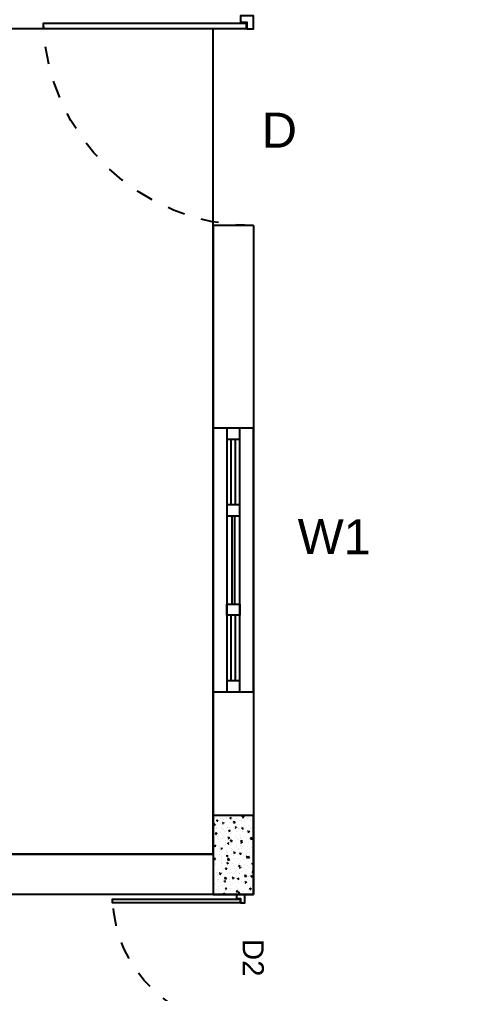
# Model space of a CAD drawing. Header units: metres. Extents: x 0 to 2048, y 111 to 219.
# Drawn here: x 1844.14 to 1846.78, y 152.55 to 158.09 of the extents above; entities that cross this region are included whole.
import ezdxf

# ---------------------------------------------------------------- set-up
doc = ezdxf.new("R2010")
doc.units = ezdxf.units.M
doc.header["$LTSCALE"] = 0.5
doc.header["$MEASUREMENT"] = 0
doc.header["$PDMODE"] = 3
doc.linetypes.add('CONTIN', pattern=[0])
doc.linetypes.add('HIDDEN2', pattern=[0.1875, 0.125, -0.0625])
doc.layers.add('BLK_1_FLR_0_REGULAR_ROOM_1', color=3, linetype='Continuous')
doc.layers.add('layout bou', color=1, linetype='Continuous', lineweight=60)
doc.layers.add('layout bou @ 1', color=1, linetype='Continuous', lineweight=60)
doc.styles.add('200LT_M', font='arial.ttf', dxfattribs={"height": 0.15})
doc.styles.add('PATTA & SITE', font='arial.ttf', dxfattribs={"height": 1.5})
doc.styles.get("Standard").update_dxf_attribs({"font": ''})
doc.styles.get('Standard').set_extended_font_data('Arial Black')
doc.dimstyles.new('Building Arrow', dxfattribs={"dimscale": 0, "dimtxt": 1, "dimasz": 1, "dimexe": 0.18, "dimexo": 0.0625, "dimgap": 0.09, "dimtad": 0, "dimdec": 1, "dimzin": 0, "dimdsep": 46, "dimtxsty": 'Standard', "dimcen": 0.09, "dimse1": 1, "dimse2": 1, "dimclrt": 7, "dimadec": 1, "dimazin": 0, "dimtfac": 1, "dimtdec": 1, "dimtofl": 0, "dimtmove": 0, "dimatfit": 3, "dimfxl": 0, "dimtolj": 1, "dimtzin": 0, "dimarcsym": 0})

# ---------------------------------------------------------------- blocks, each defined once
blk = doc.blocks.new('*D4')
at = {"layer": 'Defpoints', "color": 0, "lineweight": -3}
for p in [(1730.1741, 160.2208), (1730.1741, 160.2208), (1916.2515, 130.4545)]:
    blk.add_point(p, dxfattribs=at)
at = {"layer": 'layout bou', "color": 0, "lineweight": -2}
for p, q in [((1731.1615, 160.0628), (1821.1248, 145.6716)), ((1915.2641, 130.6124), (1825.3008, 145.0036))]:
    blk.add_line(p, q, dxfattribs=at)
at = {"layer": 'layout bou', "color": 0, "lineweight": -3}
for points in [[(1731.1879, 160.2274), (1731.1352, 159.8982), (1730.1741, 160.2208)], [(1915.2904, 130.777), (1915.2378, 130.4478), (1916.2515, 130.4545)]]:
    blk.add_solid(points, dxfattribs=at)
at = {"layer": 'layout bou', "color": 7, "lineweight": 15, "insert": (1823.2128, 145.3376), "char_height": 1, "attachment_point": 5, "rotation": 350.9115}
blk.add_mtext('\\A1;188.4', dxfattribs=at)
blk = doc.blocks.new('*D9')
at = {"layer": 'Defpoints', "color": 0, "lineweight": -3}
for p in [(1764.1257, 208.0316), (1764.1257, 208.0316), (1929.9765, 145.7045)]:
    blk.add_point(p, dxfattribs=at)
at = {"layer": 'layout bou', "color": 0, "lineweight": -2}
for p, q in [((1765.0618, 207.6799), (1845.0867, 177.6063)), ((1929.0405, 146.0562), (1849.0155, 176.1298))]:
    blk.add_line(p, q, dxfattribs=at)
at = {"layer": 'layout bou', "color": 0, "lineweight": -3}
for points in [[(1765.1204, 207.8359), (1765.0031, 207.5239), (1764.1257, 208.0316)], [(1929.0991, 146.2122), (1928.9818, 145.9002), (1929.9765, 145.7045)]]:
    blk.add_solid(points, dxfattribs=at)
at = {"layer": 'layout bou', "color": 7, "lineweight": 15, "insert": (1847.0511, 176.868), "char_height": 1, "attachment_point": 5, "rotation": 339.4036}
blk.add_mtext('\\A1;177.2', dxfattribs=at)

msp = doc.modelspace()

# ---------------------------------------------------------------- linework, layer by layer
at = {"color": 0, "lineweight": -3}
for p, q in [((1845.46887, 156.92084), (1845.23887, 156.92084)), ((1845.46887, 156.92084), (1845.46887, 153.11467)), ((1845.23887, 153.34467), (1840.13887, 153.34467)), ((1845.46887, 153.11467), (1839.30887, 153.11467))]:
    msp.add_line(p, q, dxfattribs=at)
at = {"lineweight": -3}
for p, q in [((1845.23887, 155.76775, 0), (1845.23887, 154.26775)), ((1845.34142, 155.33222, 0), (1845.34142, 155.70553, 0)), ((1845.36631, 155.33222, 0), (1845.36631, 155.70553, 0)), ((1845.34762, 154.7655, 0), (1845.34762, 155.27, 0)), ((1845.36255, 154.7655, 0), (1845.36255, 155.27, 0)), ((1845.34142, 154.32997, 0), (1845.34142, 154.70328, 0)), ((1845.36631, 154.32997, 0), (1845.36631, 154.70328, 0)), ((1845.24616, 153.54892), (1845.24616, 153.54892)), ((1845.24626, 153.56174), (1845.24626, 153.56174)), ((1845.24988, 153.54765), (1845.24988, 153.54765)), ((1845.25429, 153.55057), (1845.25429, 153.55057)), ((1845.26084, 153.53874), (1845.26032, 153.53276)), ((1845.26032, 153.53276), (1845.26658, 153.53392)), ((1845.26084, 153.53874), (1845.26659, 153.53392)), ((1845.28317, 153.54643), (1845.28317, 153.54643)), ((1845.29044, 153.5493), (1845.29044, 153.5493)), ((1845.29709, 153.54184), (1845.29709, 153.54184)), ((1845.31312, 153.55275), (1845.31312, 153.55275)), ((1845.31646, 153.54522), (1845.31646, 153.54522)), ((1845.33606, 153.55261), (1845.33554, 153.54663)), ((1845.33554, 153.54664), (1845.3418, 153.5478)), ((1845.33606, 153.55261), (1845.34181, 153.54779)), ((1845.34975, 153.544), (1845.34975, 153.544)), ((1845.35647, 153.53252), (1845.35509, 153.52363)), ((1845.3568, 153.53221), (1845.36492, 153.52442)), ((1845.36101, 153.55984), (1845.36101, 153.55984)), ((1845.37279, 153.54862), (1845.37279, 153.54862)), ((1845.38304, 153.54278), (1845.38304, 153.54278)), ((1845.38785, 153.53477), (1845.38785, 153.53477)), ((1845.40045, 153.53353), (1845.40045, 153.53353)), ((1845.40128, 153.55586), (1845.40128, 153.55586)), ((1845.40862, 153.55978), (1845.40526, 153.5548)), ((1845.40526, 153.55481), (1845.4113, 153.55278)), ((1845.40862, 153.55978), (1845.4113, 153.55278)), ((1845.41075, 153.56051), (1845.41702, 153.56167)), ((1845.41112, 153.56467), (1845.41076, 153.56051)), ((1845.41344, 153.56467), (1845.41703, 153.56167)), ((1845.41633, 153.54157), (1845.41633, 153.54157)), ((1845.4349, 153.5451), (1845.4349, 153.5451)), ((1845.43975, 153.55246), (1845.43975, 153.55246)), ((1845.44962, 153.54035), (1845.44962, 153.54035)), ((1845.45238, 153.53638), (1845.45238, 153.53638)), ((1845.24251, 153.51926), (1845.24113, 153.51037)), ((1845.24113, 153.51037), (1845.25063, 153.51148)), ((1845.24284, 153.51895), (1845.25096, 153.51116)), ((1845.24401, 153.50835), (1845.24401, 153.50835)), ((1845.25617, 153.4906), (1845.25617, 153.4906)), ((1845.25629, 153.49714), (1845.25629, 153.49714)), ((1845.25928, 153.5127), (1845.25928, 153.5127)), ((1845.28366, 153.52076), (1845.28366, 153.52076)), ((1845.28958, 153.49592), (1845.28958, 153.49592)), ((1845.29117, 153.52879), (1845.29117, 153.52879)), ((1845.29584, 153.52442), (1845.29248, 153.51944)), ((1845.29248, 153.51945), (1845.29853, 153.51742)), ((1845.29373, 153.52427), (1845.29373, 153.52427)), ((1845.29484, 153.48846), (1845.29484, 153.48846)), ((1845.29584, 153.52442), (1845.29853, 153.51742)), ((1845.29872, 153.48639), (1845.29872, 153.48639)), ((1845.32287, 153.49471), (1845.32287, 153.49471)), ((1845.32313, 153.49443), (1845.32313, 153.49443)), ((1845.32979, 153.48089), (1845.32926, 153.47491)), ((1845.32979, 153.48089), (1845.33553, 153.47606)), ((1845.32988, 153.52299), (1845.32988, 153.52299)), ((1845.33317, 153.49796), (1845.33317, 153.49796)), ((1845.34819, 153.52237), (1845.34819, 153.52237)), ((1845.3551, 153.52363), (1845.3646, 153.52474)), ((1845.35615, 153.49349), (1845.35615, 153.49349)), ((1845.36835, 153.50009), (1845.365, 153.49511)), ((1845.365, 153.49512), (1845.37104, 153.49309)), ((1845.36835, 153.50009), (1845.37104, 153.49309)), ((1845.36932, 153.49669), (1845.36932, 153.49669)), ((1845.3828, 153.4903), (1845.3828, 153.4903)), ((1845.38559, 153.48139), (1845.38559, 153.48139)), ((1845.38944, 153.49227), (1845.38944, 153.49227)), ((1845.39902, 153.50247), (1845.39902, 153.50247)), ((1845.40501, 153.49476), (1845.40448, 153.48878)), ((1845.40448, 153.48879), (1845.41075, 153.48994)), ((1845.40501, 153.49476), (1845.41075, 153.48994)), ((1845.4178, 153.52849), (1845.4178, 153.52849)), ((1845.42273, 153.49106), (1845.42273, 153.49106)), ((1845.43989, 153.50723), (1845.43989, 153.50723)), ((1845.44976, 153.49414), (1845.44976, 153.49414)), ((1845.45012, 153.483), (1845.45012, 153.483)), ((1845.45602, 153.48984), (1845.45602, 153.48984)), ((1845.24175, 153.45497), (1845.24175, 153.45497)), ((1845.25558, 153.46473), (1845.25222, 153.45975)), ((1845.25222, 153.45976), (1845.25827, 153.45773)), ((1845.25457, 153.46701), (1845.25404, 153.46103)), ((1845.25404, 153.46104), (1845.26031, 153.46219)), ((1845.25457, 153.46701), (1845.26031, 153.46219)), ((1845.25558, 153.46473), (1845.25826, 153.45773)), ((1845.26378, 153.4452), (1845.26378, 153.4452)), ((1845.26618, 153.43228), (1845.26618, 153.43228)), ((1845.26759, 153.44954), (1845.26759, 153.44954)), ((1845.27089, 153.42451), (1845.27089, 153.42451)), ((1845.2814, 153.46737), (1845.2814, 153.46737)), ((1845.29258, 153.43508), (1845.29258, 153.43508)), ((1845.29707, 153.44398), (1845.29707, 153.44398)), ((1845.30118, 153.47047), (1845.30118, 153.47047)), ((1845.30703, 153.42324), (1845.30703, 153.42324)), ((1845.32809, 153.4404), (1845.32474, 153.43542)), ((1845.32474, 153.43543), (1845.33078, 153.4334)), ((1845.32809, 153.4404), (1845.33078, 153.43339)), ((1845.32926, 153.47491), (1845.33553, 153.47607)), ((1845.33036, 153.44277), (1845.33036, 153.44277)), ((1845.33314, 153.43611), (1845.33314, 153.43611)), ((1845.33816, 153.46009), (1845.33816, 153.46009)), ((1845.33992, 153.4258), (1845.33854, 153.4169)), ((1845.34025, 153.42548), (1845.34837, 153.41769)), ((1845.34594, 153.46899), (1845.34594, 153.46899)), ((1845.36365, 153.44155), (1845.36365, 153.44155)), ((1845.37262, 153.47165), (1845.37262, 153.47165)), ((1845.3776, 153.43378), (1845.3776, 153.43378)), ((1845.38333, 153.42801), (1845.38333, 153.42801)), ((1845.39281, 153.43198), (1845.39281, 153.43198)), ((1845.39677, 153.44909), (1845.39677, 153.44909)), ((1845.39694, 153.44034), (1845.39694, 153.44034)), ((1845.39873, 153.42303), (1845.39821, 153.41706)), ((1845.39873, 153.42303), (1845.40448, 153.41821)), ((1845.40876, 153.47038), (1845.40876, 153.47038)), ((1845.41206, 153.44534), (1845.41206, 153.44534)), ((1845.42781, 153.47018), (1845.42781, 153.47018)), ((1845.43023, 153.43912), (1845.43023, 153.43912)), ((1845.44087, 153.47576), (1845.43751, 153.47078)), ((1845.43751, 153.47079), (1845.44356, 153.46876)), ((1845.44087, 153.47576), (1845.44356, 153.46875)), ((1845.44787, 153.42962), (1845.44787, 153.42962)), ((1845.4482, 153.44407), (1845.4482, 153.44407)), ((1845.45388, 153.43905), (1845.4525, 153.43016)), ((1845.45251, 153.43016), (1845.46201, 153.43127)), ((1845.45421, 153.43874), (1845.46233, 153.43095)), ((1845.45977, 153.43582), (1845.45977, 153.43582)), ((1845.46352, 153.4379), (1845.46352, 153.4379)), ((1845.23949, 153.40159), (1845.23949, 153.40159)), ((1845.24829, 153.39528), (1845.24777, 153.38931)), ((1845.24777, 153.38931), (1845.25403, 153.39047)), ((1845.24829, 153.39528), (1845.25404, 153.39046)), ((1845.27083, 153.39386), (1845.27083, 153.39386)), ((1845.27587, 153.38664), (1845.27587, 153.38664)), ((1845.27619, 153.37396), (1845.27619, 153.37396)), ((1845.27915, 153.41399), (1845.27915, 153.41399)), ((1845.28783, 153.38071), (1845.28447, 153.37573)), ((1845.28448, 153.37574), (1845.29052, 153.37371)), ((1845.28783, 153.38071), (1845.29052, 153.3737)), ((1845.29033, 153.38169), (1845.29033, 153.38169)), ((1845.30411, 153.39264), (1845.30411, 153.39264)), ((1845.31033, 153.3982), (1845.31033, 153.3982)), ((1845.31119, 153.41215), (1845.31119, 153.41215)), ((1845.32351, 153.40916), (1845.32299, 153.40318)), ((1845.32299, 153.40319), (1845.32925, 153.40434)), ((1845.32351, 153.40916), (1845.32926, 153.40434)), ((1845.3374, 153.39142), (1845.3374, 153.39142)), ((1845.33855, 153.41691), (1845.34804, 153.41801)), ((1845.34316, 153.37779), (1845.34316, 153.37779)), ((1845.34368, 153.4156), (1845.34368, 153.4156)), ((1845.34647, 153.39693), (1845.34647, 153.39693)), ((1845.34977, 153.3719), (1845.34977, 153.3719)), ((1845.37069, 153.39021), (1845.37069, 153.39021)), ((1845.38108, 153.37462), (1845.38108, 153.37462)), ((1845.38592, 153.37062), (1845.38592, 153.37062)), ((1845.39451, 153.39571), (1845.39451, 153.39571)), ((1845.40061, 153.41607), (1845.39725, 153.41109)), ((1845.39725, 153.4111), (1845.4033, 153.40907)), ((1845.3982, 153.41706), (1845.40447, 153.41822)), ((1845.40061, 153.41607), (1845.40329, 153.40906)), ((1845.40282, 153.37367), (1845.40282, 153.37367)), ((1845.40398, 153.38899), (1845.40398, 153.38899)), ((1845.41704, 153.40747), (1845.41704, 153.40747)), ((1845.43727, 153.38778), (1845.43727, 153.38778)), ((1845.43782, 153.41186), (1845.43782, 153.41186)), ((1845.44561, 153.37624), (1845.44561, 153.37624)), ((1845.4515, 153.41904), (1845.4515, 153.41904)), ((1845.45648, 153.38116), (1845.45648, 153.38116)), ((1845.24202, 153.32356), (1845.24149, 153.31758)), ((1845.24149, 153.31759), (1845.24776, 153.31874)), ((1845.24202, 153.32356), (1845.24776, 153.31874)), ((1845.24394, 153.34456), (1845.24394, 153.34456)), ((1845.24757, 153.32102), (1845.24421, 153.31604)), ((1845.24421, 153.31605), (1845.25026, 153.31402)), ((1845.24475, 153.34979), (1845.24475, 153.34979)), ((1845.24757, 153.32102), (1845.25026, 153.31401)), ((1845.24804, 153.32475), (1845.24804, 153.32475)), ((1845.27689, 153.36061), (1845.27689, 153.36061)), ((1845.27723, 153.34335), (1845.27723, 153.34335)), ((1845.28419, 153.32348), (1845.28419, 153.32348)), ((1845.2862, 153.31564), (1845.2862, 153.31564)), ((1845.28807, 153.32831), (1845.28807, 153.32831)), ((1845.31052, 153.34213), (1845.31052, 153.34213)), ((1845.31532, 153.36033), (1845.31532, 153.36033)), ((1845.31724, 153.33743), (1845.31671, 153.33146)), ((1845.31671, 153.33146), (1845.32298, 153.33262)), ((1845.31724, 153.33743), (1845.32298, 153.33261)), ((1845.3212, 153.35383), (1845.3212, 153.35383)), ((1845.32337, 153.31907), (1845.32199, 153.31018)), ((1845.32199, 153.31018), (1845.33149, 153.31129)), ((1845.3237, 153.31876), (1845.33182, 153.31097)), ((1845.34143, 153.36222), (1845.34143, 153.36222)), ((1845.34381, 153.34091), (1845.34381, 153.34091)), ((1845.35317, 153.31948), (1845.35317, 153.31948)), ((1845.35476, 153.33402), (1845.35476, 153.33402)), ((1845.36034, 153.35637), (1845.35699, 153.3514)), ((1845.35699, 153.3514), (1845.36303, 153.34938)), ((1845.36034, 153.35637), (1845.36303, 153.34937)), ((1845.3771, 153.3397), (1845.3771, 153.3397)), ((1845.37882, 153.32124), (1845.37882, 153.32124)), ((1845.38921, 153.34559), (1845.38921, 153.34559)), ((1845.39246, 153.35131), (1845.39193, 153.34533)), ((1845.39193, 153.34534), (1845.3982, 153.34649)), ((1845.39226, 153.34233), (1845.39226, 153.34233)), ((1845.39246, 153.35131), (1845.3982, 153.34649)), ((1845.41038, 153.33848), (1845.41038, 153.33848)), ((1845.41283, 153.31535), (1845.41283, 153.31535)), ((1845.42536, 153.34432), (1845.42536, 153.34432)), ((1845.42865, 153.31928), (1845.42865, 153.31928)), ((1845.43286, 153.33204), (1845.4295, 153.32707)), ((1845.42951, 153.32707), (1845.43555, 153.32505)), ((1845.43286, 153.33204), (1845.43555, 153.32504)), ((1845.43733, 153.33233), (1845.43595, 153.32344)), ((1845.43596, 153.32344), (1845.44546, 153.32455)), ((1845.43766, 153.33202), (1845.44578, 153.32423)), ((1845.44336, 153.32285), (1845.44336, 153.32285)), ((1845.44367, 153.33727), (1845.44367, 153.33727)), ((1845.44783, 153.35354), (1845.44783, 153.35354)), ((1845.4648, 153.31801), (1845.4648, 153.31801)), ((1845.46767, 153.36518), (1845.46715, 153.35921)), ((1845.46715, 153.35921), (1845.46887, 153.35953)), ((1845.46767, 153.36518), (1845.46887, 153.36418)), ((1845.25144, 153.29262), (1845.25144, 153.29262)), ((1845.25303, 153.28688), (1845.25303, 153.28688)), ((1845.27464, 153.30723), (1845.27464, 153.30723)), ((1845.28472, 153.29141), (1845.28472, 153.29141)), ((1845.28581, 153.27493), (1845.28581, 153.27493)), ((1845.28748, 153.29845), (1845.28748, 153.29845)), ((1845.29247, 153.26057), (1845.29247, 153.26057)), ((1845.29621, 153.25732), (1845.29621, 153.25732)), ((1845.31043, 153.25973), (1845.3167, 153.26089)), ((1845.31096, 153.26571), (1845.31044, 153.25973)), ((1845.31096, 153.26571), (1845.31671, 153.26089)), ((1845.32008, 153.29668), (1845.31673, 153.29171)), ((1845.31673, 153.29171), (1845.32277, 153.28969)), ((1845.31801, 153.29019), (1845.31801, 153.29019)), ((1845.32008, 153.29668), (1845.32277, 153.28968)), ((1845.32363, 153.29717), (1845.32363, 153.29717)), ((1845.32693, 153.27214), (1845.32693, 153.27214)), ((1845.33121, 153.29551), (1845.33121, 153.29551)), ((1845.33691, 153.25546), (1845.33691, 153.25546)), ((1845.33917, 153.30884), (1845.33917, 153.30884)), ((1845.3513, 153.28897), (1845.3513, 153.28897)), ((1845.36307, 153.27087), (1845.36307, 153.27087)), ((1845.36318, 153.26116), (1845.36318, 153.26116)), ((1845.37657, 153.26786), (1845.37657, 153.26786)), ((1845.38459, 153.28776), (1845.38459, 153.28776)), ((1845.38565, 153.27361), (1845.39192, 153.27477)), ((1845.38618, 153.27958), (1845.38566, 153.27361)), ((1845.38618, 153.27958), (1845.39193, 153.27476)), ((1845.3926, 153.27235), (1845.38924, 153.26738)), ((1845.38924, 153.26738), (1845.39529, 153.26536)), ((1845.39, 153.28894), (1845.39, 153.28894)), ((1845.3926, 153.27235), (1845.39529, 153.26535)), ((1845.3942, 153.30772), (1845.3942, 153.30772)), ((1845.41788, 153.28654), (1845.41788, 153.28654)), ((1845.42284, 153.25703), (1845.42284, 153.25703)), ((1845.43364, 153.28141), (1845.43364, 153.28141)), ((1845.4411, 153.26947), (1845.4411, 153.26947)), ((1845.45117, 153.28533), (1845.45117, 153.28533)), ((1845.45784, 153.29522), (1845.45784, 153.29522)), ((1845.46087, 153.28749), (1845.46714, 153.28864)), ((1845.4614, 153.29346), (1845.46088, 153.28748)), ((1845.4614, 153.29346), (1845.46714, 153.28864)), ((1845.46809, 153.29298), (1845.46809, 153.29298)), ((1845.23887, 153.24921), (1845.24149, 153.24701)), ((1845.23887, 153.24653), (1845.24148, 153.24702)), ((1845.24656, 153.20313), (1845.24656, 153.20313)), ((1845.25848, 153.24128), (1845.25848, 153.24128)), ((1845.26134, 153.22373), (1845.26134, 153.22373)), ((1845.27013, 153.20046), (1845.27013, 153.20046)), ((1845.27238, 153.25385), (1845.27238, 153.25385)), ((1845.27982, 153.23699), (1845.27647, 153.23202)), ((1845.27647, 153.23202), (1845.28251, 153.23)), ((1845.27982, 153.23699), (1845.28251, 153.22999)), ((1845.28356, 153.22155), (1845.28356, 153.22155)), ((1845.29177, 153.24006), (1845.29177, 153.24006)), ((1845.30682, 153.21235), (1845.30544, 153.20345)), ((1845.30544, 153.20346), (1845.31494, 153.20456)), ((1845.30715, 153.21203), (1845.31526, 153.20424)), ((1845.32506, 153.23885), (1845.32506, 153.23885)), ((1845.33191, 153.23427), (1845.33191, 153.23427)), ((1845.33466, 153.20207), (1845.33466, 153.20207)), ((1845.34122, 153.2372), (1845.34122, 153.2372)), ((1845.35234, 153.21266), (1845.34898, 153.20769)), ((1845.34898, 153.20769), (1845.35502, 153.20566)), ((1845.35234, 153.21266), (1845.35502, 153.20566)), ((1845.35834, 153.23763), (1845.35834, 153.23763)), ((1845.36637, 153.24583), (1845.36637, 153.24583)), ((1845.37135, 153.20796), (1845.37135, 153.20796)), ((1845.37319, 153.20284), (1845.37319, 153.20284)), ((1845.37431, 153.21448), (1845.37431, 153.21448)), ((1845.3799, 153.20786), (1845.37938, 153.20188)), ((1845.37938, 153.20188), (1845.38565, 153.20304)), ((1845.3799, 153.20786), (1845.38565, 153.20304)), ((1845.38775, 153.23556), (1845.38775, 153.23556)), ((1845.39163, 153.23641), (1845.39163, 153.23641)), ((1845.40251, 153.24456), (1845.40251, 153.24456)), ((1845.40581, 153.21953), (1845.40581, 153.21953)), ((1845.42078, 153.22561), (1845.4194, 153.21671)), ((1845.41941, 153.21672), (1845.4289, 153.21782)), ((1845.42111, 153.22529), (1845.42923, 153.2175)), ((1845.42492, 153.2352), (1845.42492, 153.2352)), ((1845.43884, 153.21609), (1845.43884, 153.21609)), ((1845.44195, 153.21825), (1845.44195, 153.21825)), ((1845.45512, 153.22173), (1845.4546, 153.21575)), ((1845.4546, 153.21576), (1845.46087, 153.21692)), ((1845.45512, 153.22173), (1845.46087, 153.21691)), ((1845.45821, 153.23398), (1845.45821, 153.23398)), ((1845.46511, 153.24802), (1845.46176, 153.24305)), ((1845.46176, 153.24305), (1845.4678, 153.24102)), ((1845.46511, 153.24802), (1845.4678, 153.24102)), ((1845.46785, 153.2369), (1845.46785, 153.2369)), ((1845.23956, 153.1773), (1845.23887, 153.17628)), ((1845.23887, 153.17144), (1845.24225, 153.17031)), ((1845.23956, 153.1773), (1845.24225, 153.1703)), ((1845.25657, 153.14482), (1845.25657, 153.14482)), ((1845.26464, 153.19869), (1845.26464, 153.19869)), ((1845.26488, 153.19077), (1845.26488, 153.19077)), ((1845.26787, 153.14708), (1845.26787, 153.14708)), ((1845.26963, 153.16082), (1845.26963, 153.16082)), ((1845.2813, 153.16817), (1845.2813, 153.16817)), ((1845.29817, 153.18955), (1845.29817, 153.18955)), ((1845.30079, 153.19742), (1845.30079, 153.19742)), ((1845.30408, 153.17239), (1845.30408, 153.17239)), ((1845.30469, 153.19398), (1845.30416, 153.188)), ((1845.30416, 153.18801), (1845.31043, 153.18917)), ((1845.30469, 153.19398), (1845.31043, 153.18916)), ((1845.30622, 153.19901), (1845.30622, 153.19901)), ((1845.31207, 153.15297), (1845.30872, 153.148)), ((1845.30872, 153.148), (1845.31476, 153.14597)), ((1845.31207, 153.15297), (1845.31476, 153.14597)), ((1845.33146, 153.18834), (1845.33146, 153.18834)), ((1845.3324, 153.14869), (1845.3324, 153.14869)), ((1845.34023, 153.17111), (1845.34023, 153.17111)), ((1845.34352, 153.14608), (1845.34352, 153.14608)), ((1845.35123, 153.17888), (1845.35123, 153.17888)), ((1845.36475, 153.18712), (1845.36475, 153.18712)), ((1845.37206, 153.16109), (1845.37206, 153.16109)), ((1845.37967, 153.14481), (1845.37967, 153.14481)), ((1845.3832, 153.14452), (1845.3832, 153.14452)), ((1845.38549, 153.18218), (1845.38549, 153.18218)), ((1845.39804, 153.1859), (1845.39804, 153.1859)), ((1845.41079, 153.18165), (1845.41079, 153.18165)), ((1845.42485, 153.18833), (1845.4215, 153.18336)), ((1845.4215, 153.18336), (1845.42754, 153.18133)), ((1845.42485, 153.18833), (1845.42754, 153.18133)), ((1845.43133, 153.18469), (1845.43133, 153.18469)), ((1845.43285, 153.19871), (1845.43285, 153.19871)), ((1845.43659, 153.16271), (1845.43659, 153.16271)), ((1845.44525, 153.19322), (1845.44525, 153.19322)), ((1845.44832, 153.14403), (1845.45459, 153.14519)), ((1845.44885, 153.15001), (1845.44833, 153.14403)), ((1845.44885, 153.15001), (1845.45459, 153.14518)), ((1845.45024, 153.15535), (1845.45024, 153.15535)), ((1845.46461, 153.18347), (1845.46461, 153.18347)), ((1845.23909, 153.14005), (1845.23909, 153.14005)), ((1845.27238, 153.13883), (1845.27238, 153.13883)), ((1845.27905, 153.11478), (1845.27905, 153.11478)), ((1845.29788, 153.11628), (1845.30415, 153.11744)), ((1845.29841, 153.12226), (1845.29789, 153.11628)), ((1845.29841, 153.12226), (1845.30416, 153.11743)), ((1845.30567, 153.13761), (1845.30567, 153.13761)), ((1845.30907, 153.13451), (1845.30907, 153.13451)), ((1845.31623, 153.14069), (1845.31623, 153.14069)), ((1845.33895, 153.1364), (1845.33895, 153.1364)), ((1845.36124, 153.12056), (1845.36124, 153.12056)), ((1845.37224, 153.13518), (1845.37224, 153.13518)), ((1845.3731, 153.13016), (1845.37937, 153.13131)), ((1845.37363, 153.13613), (1845.37311, 153.13015)), ((1845.37363, 153.13613), (1845.37937, 153.13131)), ((1845.38459, 153.12864), (1845.38123, 153.12367)), ((1845.38123, 153.12367), (1845.38728, 153.12164)), ((1845.38296, 153.11977), (1845.38296, 153.11977)), ((1845.38323, 153.1288), (1845.38323, 153.1288)), ((1845.38459, 153.12864), (1845.38728, 153.12164)), ((1845.40423, 153.11888), (1845.40358, 153.11467)), ((1845.40456, 153.11857), (1845.40862, 153.11467)), ((1845.40553, 153.13397), (1845.40553, 153.13397)), ((1845.41911, 153.1185), (1845.41911, 153.1185)), ((1845.43882, 153.13275), (1845.43882, 153.13275)), ((1845.44286, 153.14039), (1845.44286, 153.14039))]:
    msp.add_line(p, q, dxfattribs=at)
at = {"linetype": 'CONTIN', "lineweight": -3, "ltscale": 0.5}
for p, q in [((1845.23887, 153.56467), (1845.23887, 153.11467)), ((1845.46887, 153.56467), (1845.23887, 153.56467)), ((1845.46887, 153.11467), (1845.46887, 153.56467)), ((1845.23887, 153.11467), (1845.46887, 153.11467))]:
    msp.add_line(p, q, dxfattribs=at)
at = {"lineweight": -3, "extrusion": (2.604e-13, -3.301e-13, -1), "elevation": 0}
for points in [[(-1845.43154, 158.04001), (-1845.46887, 158.04001), (-1845.46887, 158.11467), (-1845.39421, 158.11467), (-1845.39421, 158.07734), (-1845.43154, 158.07734)], [(-1845.42656, 158.07236), (-1845.42656, 158.04001), (-1844.27426, 158.04001), (-1844.27426, 158.07236)]]:
    msp.add_lwpolyline(points, close=True, dxfattribs=at)
at = {"lineweight": -3}
msp.add_lwpolyline([(1845.23887, 154.26775), (1845.46887, 154.26775), (1845.46887, 155.76775), (1845.23887, 155.76775)], dxfattribs=at)
for points in [[(1845.3912, 155.70553), (1845.3912, 155.76775), (1845.31654, 155.76775), (1845.31654, 155.70553)], [(1845.3912, 154.26775), (1845.3912, 155.76775), (1845.31654, 155.76775), (1845.31654, 154.26775)], [(1845.3912, 155.27), (1845.3912, 155.33222), (1845.31654, 155.33222), (1845.31654, 155.27)], [(1845.3912, 154.7655), (1845.3912, 154.70328), (1845.31654, 154.70328), (1845.31654, 154.7655)], [(1845.3912, 154.26775), (1845.3912, 154.32997), (1845.31654, 154.32997), (1845.31654, 154.26775)]]:
    msp.add_lwpolyline(points, close=True, dxfattribs=at)
at = {"lineweight": -3, "extrusion": (2.604e-13, 2.869e-13, -1), "elevation": 0}
for points in [[(-1845.39526, 153.06776), (-1845.41871, 153.06777), (-1845.4187, 153.11467), (-1845.37179, 153.11466), (-1845.3718, 153.09121), (-1845.39525, 153.09121)], [(-1845.39213, 153.08809), (-1845.39213, 153.06776), (-1844.66822, 153.0676), (-1844.66822, 153.08792)]]:
    msp.add_lwpolyline(points, close=True, dxfattribs=at)
at = {"linetype": 'HIDDEN2', "lineweight": -3, "extrusion": (2.604e-13, -3.301e-13, -1)}
msp.add_arc((-1845.46251, 158.10966), 1.18883, 269.6934, 358.20239, dxfattribs=at)
at = {"linetype": 'HIDDEN2', "lineweight": -3, "extrusion": (2.604e-13, 2.869e-13, -1)}
msp.add_arc((-1845.4147, 153.11152), 0.74686, 269.68052, 358.18952, dxfattribs=at)
at = {"layer": 'BLK_1_FLR_0_REGULAR_ROOM_1', "color": 3, "lineweight": -3, "ltscale": 3}
msp.add_line((1845.23887, 156.92084), (1845.23887, 153.34467), dxfattribs=at)
msp.add_lwpolyline([(1840.13887, 153.34467), (1845.23887, 153.34467), (1845.23887, 158.04001), (1840.13887, 158.04001)], close=True, dxfattribs=at)

# ---------------------------------------------------------------- texts
at = {"lineweight": -3}
for s, height, rotation, style, p in [('D', 0.1991, 359.61954, 'PATTA & SITE', (1845.51448, 157.36495, 0)), ('W1', 0.199101, 359.61954, 'PATTA & SITE', (1845.71831, 155.05253, 0)), ('D2', 0.12, 270, '200LT_M', (1845.40721, 152.86178, 0))]:
    msp.add_text(s, height=height, rotation=rotation, dxfattribs=dict(at, style=style)).set_placement(p)

# ---------------------------------------------------------------- dimensions: what is measured, and where the dimension line sits
at = {"layer": 'layout bou @ 1', "color": 8, "lineweight": 15}
for p1, p2, picture, middle in [((1929.97654, 145.70445), (1764.12569, 208.03165), '*D9', (1847.05112, 176.86805)), ((1916.25154, 130.45445), (1730.17408, 160.22078), '*D4', (1823.21281, 145.33762))]:
    dim = msp.add_aligned_dim(p1=p1, p2=p2, distance=0, dimstyle='Building Arrow', override={"dimscale": 1, "dimtix": 0, "dimtofl": 0, "dimtmove": 0, "dimatfit": 3}, dxfattribs=at)
    dim.commit()
    dim.dimension.update_dxf_attribs({"geometry": picture, "text_midpoint": middle})

doc.saveas('drawing.dxf')
